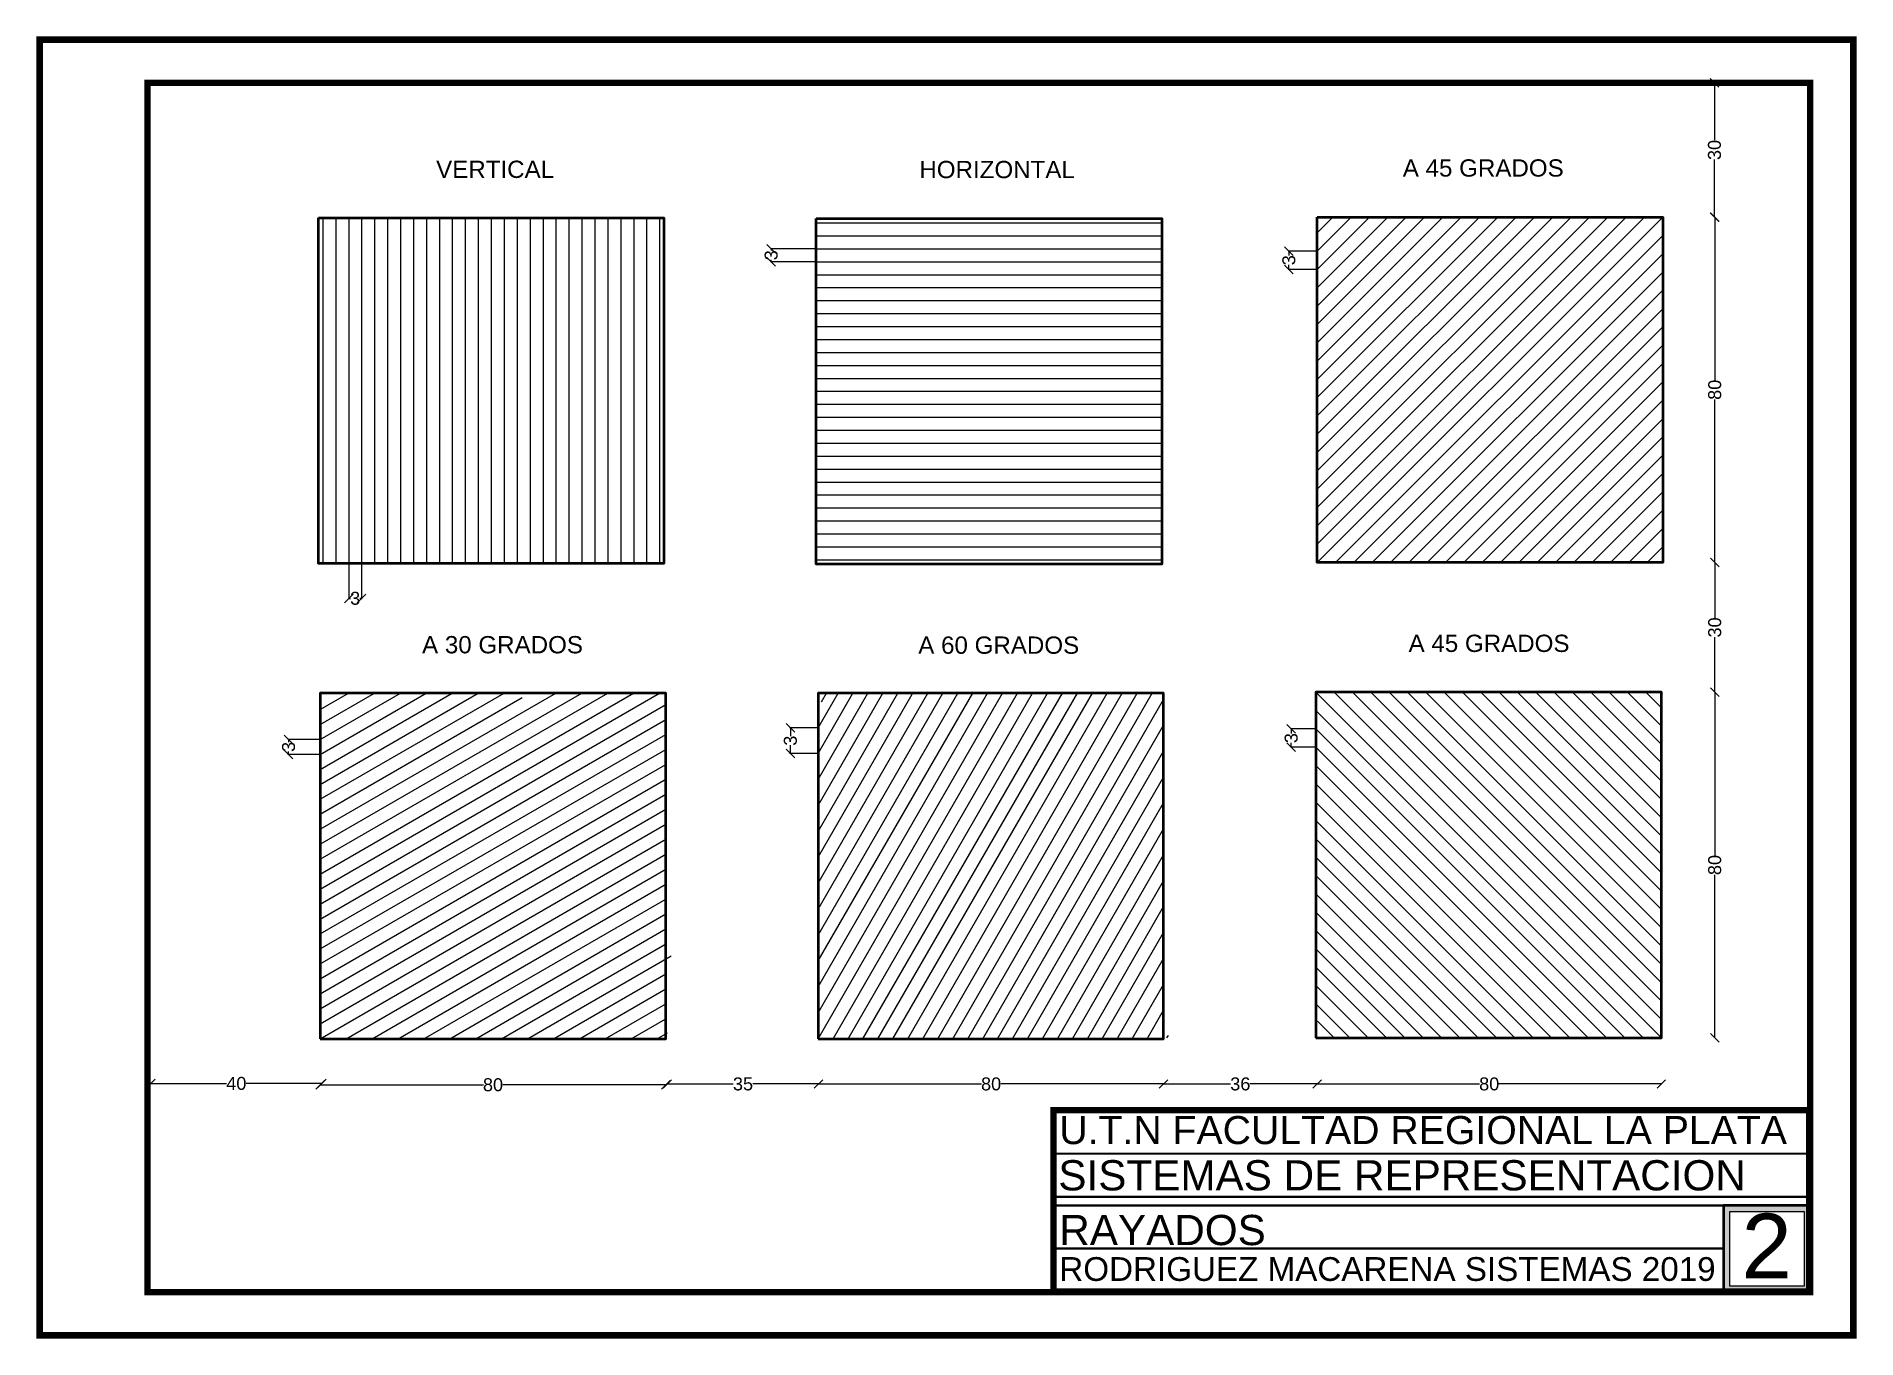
# Model space of a CAD drawing. Header units: inches. Extents: x 25 to 446, y 25 to 326.
import ezdxf

# ---------------------------------------------------------------- set-up
doc = ezdxf.new("R2010")
doc.units = ezdxf.units.IN
doc.header["$MEASUREMENT"] = 0
for name, color, linetype, lineweight in [('Cota', 100, 'Continuous', 18), ('cuadrados', 50, 'Continuous', 50), ('Marcos y rotulo', 130, 'Continuous', 53), ('Rayados', 211, 'Continuous', 25)]:
    doc.layers.add(name, color=color, linetype=linetype, lineweight=lineweight)
doc.styles.get("Standard").update_dxf_attribs({"font": 'arial.ttf'})
doc.dimstyles.get("Standard").update_dxf_attribs({"dimtxt": 3, "dimasz": 2, "dimexe": 0.18, "dimexo": 0.0625, "dimgap": 0.09, "dimtad": 0, "dimdec": 0, "dimzin": 0, "dimdsep": 46, "dimtxsty": 'Standard', "dimblk": 'OBLIQUE', "dimcen": 0.09, "dimadec": 0, "dimazin": 0, "dimtfac": 1, "dimtdec": 0, "dimtofl": 0, "dimtmove": 0, "dimatfit": 3, "dimfxl": 1, "dimtolj": 1, "dimtzin": 0, "dimarcsym": 1})

# ---------------------------------------------------------------- blocks, each defined once
blk = doc.blocks.new('_Oblique')
at = {"color": 0, "linetype": 'ByBlock', "lineweight": -2}
blk.add_line((-0.5, -0.5), (0.5, 0.5), dxfattribs=at)
blk = doc.blocks.new('*D5')
at = {"layer": 'Cota', "color": 0, "lineweight": -2, "transparency": 16777216}
for p, q in [((97.09, 204.2), (97.09, 196)), ((100.09, 204.2), (100.09, 196)), ((97.09, 196.18), (97.52, 196.18)), ((100.09, 196.18), (99.66, 196.18))]:
    blk.add_line(p, q, dxfattribs=at)
at = {"layer": 'Defpoints', "color": 0, "transparency": 16777216}
for p in [(97.09, 204.26), (100.09, 204.26), (100.09, 196.18)]:
    blk.add_point(p, dxfattribs=at)
at = {"layer": 'Cota', "color": 0, "lineweight": -2, "transparency": 16777216, "xscale": 2, "yscale": 2, "zscale": 2, "rotation": 180}
blk.add_blockref('_Oblique', (97.09, 196.18), dxfattribs=at)
at = {"layer": 'Cota', "color": 0, "lineweight": -2, "transparency": 16777216, "xscale": 2, "yscale": 2, "zscale": 2}
blk.add_blockref('_Oblique', (100.09, 196.18), dxfattribs=at)
at = {"layer": 'Cota', "color": 0, "transparency": 16777216, "insert": (98.59, 196.18), "char_height": 3, "attachment_point": 5}
blk.add_mtext('\\A1;3', dxfattribs=at)
blk = doc.blocks.new('*D6')
at = {"layer": 'Cota', "color": 0, "lineweight": -2, "transparency": 16777216}
for p, q in [((205.29, 277.12), (194.75, 277.12)), ((205.29, 274.12), (194.75, 274.12)), ((194.93, 277.12), (194.93, 276.69)), ((194.93, 274.12), (194.93, 274.55))]:
    blk.add_line(p, q, dxfattribs=at)
at = {"layer": 'Defpoints', "color": 0, "transparency": 16777216}
for p in [(194.93, 274.12), (205.36, 277.12), (205.36, 274.12)]:
    blk.add_point(p, dxfattribs=at)
at = {"layer": 'Cota', "color": 0, "lineweight": -2, "transparency": 16777216, "xscale": 2, "yscale": 2, "zscale": 2}
for p, rotation in [((194.93, 277.12), 90), ((194.93, 274.12), 270)]:
    blk.add_blockref('_Oblique', p, dxfattribs=dict(at, rotation=rotation))
at = {"layer": 'Cota', "color": 0, "transparency": 16777216, "insert": (194.93, 275.62), "char_height": 3, "attachment_point": 5, "rotation": 90}
blk.add_mtext('\\A1;3', dxfattribs=at)
blk = doc.blocks.new('*D7')
at = {"layer": 'Cota', "color": 0, "lineweight": -2, "transparency": 16777216}
for p, q in [((321.33, 276.59), (314.63, 276.59)), ((314.81, 276.59), (314.81, 275.54)), ((321.33, 272.35), (314.63, 272.35)), ((314.81, 272.35), (314.81, 273.4))]:
    blk.add_line(p, q, dxfattribs=at)
at = {"layer": 'Defpoints', "color": 0, "transparency": 16777216}
for p in [(321.39, 276.59), (314.81, 272.35), (321.39, 272.35)]:
    blk.add_point(p, dxfattribs=at)
at = {"layer": 'Cota', "color": 0, "lineweight": -2, "transparency": 16777216, "xscale": 2, "yscale": 2, "zscale": 2}
for p, rotation in [((314.81, 276.59), 90), ((314.81, 272.35), 270)]:
    blk.add_blockref('_Oblique', p, dxfattribs=dict(at, rotation=rotation))
at = {"layer": 'Cota', "color": 0, "transparency": 16777216, "insert": (314.81, 274.47), "char_height": 3, "attachment_point": 5, "rotation": 90}
blk.add_mtext('\\A1;3', dxfattribs=at)
blk = doc.blocks.new('*D8')
at = {"layer": 'Cota', "color": 0, "lineweight": -2, "transparency": 16777216}
for p, q in [((90.45, 163.51), (82.99, 163.51)), ((83.17, 163.51), (83.17, 162.85)), ((83.17, 160.05), (83.17, 160.71)), ((90.45, 160.05), (82.99, 160.05))]:
    blk.add_line(p, q, dxfattribs=at)
at = {"layer": 'Defpoints', "color": 0, "transparency": 16777216}
for p in [(90.51, 163.51), (83.17, 160.05), (90.51, 160.05)]:
    blk.add_point(p, dxfattribs=at)
at = {"layer": 'Cota', "color": 0, "lineweight": -2, "transparency": 16777216, "xscale": 2, "yscale": 2, "zscale": 2}
for p, rotation in [((83.17, 163.51), 90), ((83.17, 160.05), 270)]:
    blk.add_blockref('_Oblique', p, dxfattribs=dict(at, rotation=rotation))
at = {"layer": 'Cota', "color": 0, "transparency": 16777216, "insert": (83.17, 161.78), "char_height": 3, "attachment_point": 5, "rotation": 90}
blk.add_mtext('\\A1;3', dxfattribs=at)
blk = doc.blocks.new('*D9')
at = {"layer": 'Cota', "color": 0, "lineweight": -2, "transparency": 16777216}
for p, q in [((205.73, 166.23), (199.2, 166.23)), ((199.38, 166.23), (199.38, 164.3)), ((205.73, 160.23), (199.2, 160.23)), ((199.38, 160.23), (199.38, 162.16))]:
    blk.add_line(p, q, dxfattribs=at)
at = {"layer": 'Defpoints', "color": 0, "transparency": 16777216}
for p in [(199.38, 166.23), (205.79, 166.23), (205.79, 160.23)]:
    blk.add_point(p, dxfattribs=at)
at = {"layer": 'Cota', "color": 0, "lineweight": -2, "transparency": 16777216, "xscale": 2, "yscale": 2, "zscale": 2}
for p, rotation in [((199.38, 166.23), 90), ((199.38, 160.23), 270)]:
    blk.add_blockref('_Oblique', p, dxfattribs=dict(at, rotation=rotation))
at = {"layer": 'Cota', "color": 0, "transparency": 16777216, "insert": (199.38, 163.23), "char_height": 3, "attachment_point": 5, "rotation": 90}
blk.add_mtext('\\A1;3', dxfattribs=at)
blk = doc.blocks.new('*D10')
at = {"layer": 'Cota', "color": 0, "lineweight": -2, "transparency": 16777216}
for p, q in [((321, 165.95), (315.17, 165.95)), ((315.35, 165.95), (315.35, 164.9)), ((321, 161.71), (315.17, 161.71)), ((315.35, 161.71), (315.35, 162.76))]:
    blk.add_line(p, q, dxfattribs=at)
at = {"layer": 'Defpoints', "color": 0, "transparency": 16777216}
for p in [(321.06, 165.95), (315.35, 161.71), (321.06, 161.71)]:
    blk.add_point(p, dxfattribs=at)
at = {"layer": 'Cota', "color": 0, "lineweight": -2, "transparency": 16777216, "xscale": 2, "yscale": 2, "zscale": 2}
for p, rotation in [((315.35, 165.95), 90), ((315.35, 161.71), 270)]:
    blk.add_blockref('_Oblique', p, dxfattribs=dict(at, rotation=rotation))
at = {"layer": 'Cota', "color": 0, "transparency": 16777216, "insert": (315.35, 163.83), "char_height": 3, "attachment_point": 5, "rotation": 90}
blk.add_mtext('\\A1;3', dxfattribs=at)
blk = doc.blocks.new('*D11')
at = {"layer": 'Cota', "color": 0, "lineweight": -2, "transparency": 16777216}
for p, q in [((90.51, 83.55), (128.27, 83.55)), ((170.51, 83.55), (132.75, 83.55))]:
    blk.add_line(p, q, dxfattribs=at)
at = {"layer": 'Defpoints', "color": 0, "transparency": 16777216}
for p in [(90.51, 94.23), (170.51, 94.23), (170.51, 83.55)]:
    blk.add_point(p, dxfattribs=at)
at = {"layer": 'Cota', "color": 0, "lineweight": -2, "transparency": 16777216, "xscale": 2, "yscale": 2, "zscale": 2, "rotation": 180}
blk.add_blockref('_Oblique', (90.51, 83.55), dxfattribs=at)
at = {"layer": 'Cota', "color": 0, "lineweight": -2, "transparency": 16777216, "xscale": 2, "yscale": 2, "zscale": 2}
blk.add_blockref('_Oblique', (170.51, 83.55), dxfattribs=at)
at = {"layer": 'Cota', "color": 0, "transparency": 16777216, "insert": (130.51, 83.55), "char_height": 3, "attachment_point": 5}
blk.add_mtext('\\A1;80', dxfattribs=at)
blk = doc.blocks.new('*D12')
at = {"layer": 'Cota', "color": 0, "lineweight": -2, "transparency": 16777216}
for p, q in [((51.26, 83.8), (51.26, 84.04)), ((51.26, 83.86), (68.78, 83.86)), ((90.88, 83.86), (73.36, 83.86)), ((90.88, 83.8), (90.88, 84.04))]:
    blk.add_line(p, q, dxfattribs=at)
at = {"layer": 'Defpoints', "color": 0, "transparency": 16777216}
for p in [(51.26, 83.86), (51.26, 83.74), (90.88, 83.74)]:
    blk.add_point(p, dxfattribs=at)
at = {"layer": 'Cota', "color": 0, "lineweight": -2, "transparency": 16777216, "xscale": 2, "yscale": 2, "zscale": 2, "rotation": 180}
blk.add_blockref('_Oblique', (51.26, 83.86), dxfattribs=at)
at = {"layer": 'Cota', "color": 0, "lineweight": -2, "transparency": 16777216, "xscale": 2, "yscale": 2, "zscale": 2}
blk.add_blockref('_Oblique', (90.88, 83.86), dxfattribs=at)
at = {"layer": 'Cota', "color": 0, "transparency": 16777216, "insert": (71.07, 83.86), "char_height": 3, "attachment_point": 5}
blk.add_mtext('\\A1;40', dxfattribs=at)
blk = doc.blocks.new('*D15')
at = {"layer": 'Cota', "color": 0, "lineweight": -2, "transparency": 16777216}
for p, q in [((170.88, 83.62), (170.88, 83.92)), ((170.88, 83.74), (186.15, 83.74)), ((205.91, 83.74), (190.64, 83.74)), ((205.91, 83.62), (205.91, 83.92))]:
    blk.add_line(p, q, dxfattribs=at)
at = {"layer": 'Defpoints', "color": 0, "transparency": 16777216}
for p in [(170.88, 83.56), (205.91, 83.74), (205.91, 83.56)]:
    blk.add_point(p, dxfattribs=at)
at = {"layer": 'Cota', "color": 0, "lineweight": -2, "transparency": 16777216, "xscale": 2, "yscale": 2, "zscale": 2, "rotation": 180}
blk.add_blockref('_Oblique', (170.88, 83.74), dxfattribs=at)
at = {"layer": 'Cota', "color": 0, "lineweight": -2, "transparency": 16777216, "xscale": 2, "yscale": 2, "zscale": 2}
blk.add_blockref('_Oblique', (205.91, 83.74), dxfattribs=at)
at = {"layer": 'Cota', "color": 0, "transparency": 16777216, "insert": (188.4, 83.74), "char_height": 3, "attachment_point": 5}
blk.add_mtext('\\A1;35', dxfattribs=at)
blk = doc.blocks.new('*D16')
at = {"layer": 'Cota', "color": 0, "lineweight": -2, "transparency": 16777216}
for p, q in [((205.91, 83.74), (243.62, 83.74)), ((285.79, 83.74), (248.09, 83.74))]:
    blk.add_line(p, q, dxfattribs=at)
at = {"layer": 'Defpoints', "color": 0, "transparency": 16777216}
for p in [(285.79, 94.23), (205.91, 83.56), (285.79, 83.74)]:
    blk.add_point(p, dxfattribs=at)
at = {"layer": 'Cota', "color": 0, "lineweight": -2, "transparency": 16777216, "xscale": 2, "yscale": 2, "zscale": 2, "rotation": 180}
blk.add_blockref('_Oblique', (205.91, 83.74), dxfattribs=at)
at = {"layer": 'Cota', "color": 0, "lineweight": -2, "transparency": 16777216, "xscale": 2, "yscale": 2, "zscale": 2}
blk.add_blockref('_Oblique', (285.79, 83.74), dxfattribs=at)
at = {"layer": 'Cota', "color": 0, "transparency": 16777216, "insert": (245.85, 83.74), "char_height": 3, "attachment_point": 5}
blk.add_mtext('\\A1;80', dxfattribs=at)
blk = doc.blocks.new('*D17')
at = {"layer": 'Cota', "color": 0, "lineweight": -2, "transparency": 16777216}
for p, q in [((285.79, 83.74), (301.32, 83.74)), ((321.33, 83.74), (305.8, 83.74))]:
    blk.add_line(p, q, dxfattribs=at)
at = {"layer": 'Defpoints', "color": 0, "transparency": 16777216}
for p in [(285.79, 94.23), (321.33, 91.31), (321.33, 83.74)]:
    blk.add_point(p, dxfattribs=at)
at = {"layer": 'Cota', "color": 0, "lineweight": -2, "transparency": 16777216, "xscale": 2, "yscale": 2, "zscale": 2, "rotation": 180}
blk.add_blockref('_Oblique', (285.79, 83.74), dxfattribs=at)
at = {"layer": 'Cota', "color": 0, "lineweight": -2, "transparency": 16777216, "xscale": 2, "yscale": 2, "zscale": 2}
blk.add_blockref('_Oblique', (321.33, 83.74), dxfattribs=at)
at = {"layer": 'Cota', "color": 0, "transparency": 16777216, "insert": (303.56, 83.74), "char_height": 3, "attachment_point": 5}
blk.add_mtext('\\A1;36', dxfattribs=at)
blk = doc.blocks.new('*D18')
at = {"layer": 'Cota', "color": 0, "lineweight": -2, "transparency": 16777216}
for p, q in [((321.33, 83.74), (358.96, 83.74)), ((401.06, 83.74), (363.43, 83.74))]:
    blk.add_line(p, q, dxfattribs=at)
at = {"layer": 'Defpoints', "color": 0, "transparency": 16777216}
for p in [(401.06, 94.44), (321.33, 91.31), (401.06, 83.74)]:
    blk.add_point(p, dxfattribs=at)
at = {"layer": 'Cota', "color": 0, "lineweight": -2, "transparency": 16777216, "xscale": 2, "yscale": 2, "zscale": 2, "rotation": 180}
blk.add_blockref('_Oblique', (321.33, 83.74), dxfattribs=at)
at = {"layer": 'Cota', "color": 0, "lineweight": -2, "transparency": 16777216, "xscale": 2, "yscale": 2, "zscale": 2}
blk.add_blockref('_Oblique', (401.06, 83.74), dxfattribs=at)
at = {"layer": 'Cota', "color": 0, "transparency": 16777216, "insert": (361.2, 83.74), "char_height": 3, "attachment_point": 5}
blk.add_mtext('\\A1;80', dxfattribs=at)
blk = doc.blocks.new('*D19')
at = {"layer": 'Cota', "color": 0, "lineweight": -2, "transparency": 16777216}
for p, q in [((413.43, 174.44), (413.43, 136.67)), ((413.43, 94.44), (413.43, 132.2))]:
    blk.add_line(p, q, dxfattribs=at)
at = {"layer": 'Defpoints', "color": 0, "transparency": 16777216}
for p in [(401.06, 174.44), (413.43, 174.44), (401.06, 94.44)]:
    blk.add_point(p, dxfattribs=at)
at = {"layer": 'Cota', "color": 0, "lineweight": -2, "transparency": 16777216, "xscale": 2, "yscale": 2, "zscale": 2}
for p, rotation in [((413.43, 174.44), 90), ((413.43, 94.44), 270)]:
    blk.add_blockref('_Oblique', p, dxfattribs=dict(at, rotation=rotation))
at = {"layer": 'Cota', "color": 0, "transparency": 16777216, "insert": (413.43, 134.44), "char_height": 3, "attachment_point": 5, "rotation": 90}
blk.add_mtext('\\A1;80', dxfattribs=at)
blk = doc.blocks.new('*D20')
at = {"layer": 'Cota', "color": 0, "lineweight": -2, "transparency": 16777216}
for p, q in [((413.43, 204.47), (413.43, 191.68)), ((413.43, 174.44), (413.43, 187.22))]:
    blk.add_line(p, q, dxfattribs=at)
at = {"layer": 'Defpoints', "color": 0, "transparency": 16777216}
for p in [(401.39, 204.47), (413.43, 204.47), (401.06, 174.44)]:
    blk.add_point(p, dxfattribs=at)
at = {"layer": 'Cota', "color": 0, "lineweight": -2, "transparency": 16777216, "xscale": 2, "yscale": 2, "zscale": 2}
for p, rotation in [((413.43, 204.47), 90), ((413.43, 174.44), 270)]:
    blk.add_blockref('_Oblique', p, dxfattribs=dict(at, rotation=rotation))
at = {"layer": 'Cota', "color": 0, "transparency": 16777216, "insert": (413.43, 189.45), "char_height": 3, "attachment_point": 5, "rotation": 90}
blk.add_mtext('\\A1;30', dxfattribs=at)
blk = doc.blocks.new('*D21')
at = {"layer": 'Cota', "color": 0, "lineweight": -2, "transparency": 16777216}
for p, q in [((413.43, 284.47), (413.43, 246.7)), ((413.43, 204.47), (413.43, 242.23))]:
    blk.add_line(p, q, dxfattribs=at)
at = {"layer": 'Defpoints', "color": 0, "transparency": 16777216}
for p in [(401.39, 284.47), (413.43, 284.47), (401.39, 204.47)]:
    blk.add_point(p, dxfattribs=at)
at = {"layer": 'Cota', "color": 0, "lineweight": -2, "transparency": 16777216, "xscale": 2, "yscale": 2, "zscale": 2}
for p, rotation in [((413.43, 284.47), 90), ((413.43, 204.47), 270)]:
    blk.add_blockref('_Oblique', p, dxfattribs=dict(at, rotation=rotation))
at = {"layer": 'Cota', "color": 0, "transparency": 16777216, "insert": (413.43, 244.47), "char_height": 3, "attachment_point": 5, "rotation": 90}
blk.add_mtext('\\A1;80', dxfattribs=at)
blk = doc.blocks.new('*D23')
at = {"layer": 'Cota', "color": 0, "lineweight": -2, "transparency": 16777216}
for p, q in [((413.37, 315.54), (413.37, 302.24)), ((413.37, 284.47), (413.37, 297.77))]:
    blk.add_line(p, q, dxfattribs=at)
at = {"layer": 'Defpoints', "color": 0, "transparency": 16777216}
for p in [(413.37, 315.54), (435.52, 315.54), (413.43, 284.47)]:
    blk.add_point(p, dxfattribs=at)
at = {"layer": 'Cota', "color": 0, "lineweight": -2, "transparency": 16777216, "xscale": 2, "yscale": 2, "zscale": 2}
for p, rotation in [((413.37, 315.54), 90), ((413.37, 284.47), 270)]:
    blk.add_blockref('_Oblique', p, dxfattribs=dict(at, rotation=rotation))
at = {"layer": 'Cota', "color": 0, "transparency": 16777216, "insert": (413.37, 300), "char_height": 3, "attachment_point": 5, "rotation": 90}
blk.add_mtext('\\A1;30', dxfattribs=at)

msp = doc.modelspace()

# ---------------------------------------------------------------- hatches: boundary and pattern name
at = {"ltscale": 0.8}
h = msp.add_hatch(color=4, dxfattribs=at)
h.dxf.hatch_style = 1
h.paths.add_polyline_path([(415.49, 35.66), (435.31, 35.66), (435.31, 55.62), (415.49, 55.62)])
h.paths.add_polyline_path([(416.91, 54.2), (434.11, 54.2), (434.11, 36.96), (416.91, 36.96)], flags=16)

# ---------------------------------------------------------------- linework, layer by layer
at = {"color": 4, "ltscale": 0.8}
msp.add_lwpolyline([(416.91, 54.2), (434.11, 54.2), (434.11, 36.96), (416.91, 36.96)], close=True, dxfattribs=at)
at = {"layer": 'cuadrados'}
for points in [[(90.09, 284.26), (170.09, 284.26), (170.09, 204.26), (90.09, 204.26), (90.09, 284.26)], [(205.36, 284.12), (285.36, 284.12), (285.36, 204.12), (205.36, 204.12), (205.36, 284.12)], [(321.39, 284.47), (401.39, 284.47), (401.39, 204.47), (321.39, 204.47), (321.39, 284.47)], [(90.51, 94.23), (170.51, 94.23), (170.51, 174.23), (90.51, 174.23), (90.51, 94.23)], [(205.79, 94.23), (285.79, 94.23), (285.79, 174.23), (205.79, 174.23), (205.79, 94.23)], [(321.06, 94.44), (401.06, 94.44), (401.06, 174.44), (321.06, 174.44), (321.06, 94.44)]]:
    msp.add_lwpolyline(points, dxfattribs=at)
at = {"layer": 'Marcos y rotulo'}
for p, q in [((260.31, 77.66), (260.31, 67.66)), ((260.31, 77.66), (260.31, 67.66)), ((435.31, 77.66), (435.37, 67.66)), ((435.31, 77.66), (435.31, 60.89)), ((260.31, 67.66), (260.31, 67.66)), ((260.31, 67.66), (260.31, 61)), ((260.31, 67.66), (260.31, 57.66)), ((435.37, 67.66), (435.37, 67.66)), ((260.31, 57.66), (435.31, 57.65)), ((260.31, 57.66), (260.31, 57.66)), ((260.31, 57.66), (260.31, 55.66)), ((260.31, 57.66), (260.31, 55.66)), ((260.31, 55.66), (260.31, 35.66)), ((260.31, 55.66), (435.31, 55.64)), ((260.31, 55.66), (260.31, 49.06)), ((260.29, 45.66), (415.49, 45.7))]:
    msp.add_line(p, q, dxfattribs=at)
at = {"layer": 'Marcos y rotulo', "lineweight": 40}
msp.add_line((260.31, 67.66), (435.37, 67.66), dxfattribs=at)
at = {"layer": 'Marcos y rotulo', "const_width": 1.5}
for points in [[(25.52, 25.54), (445.52, 25.54), (445.52, 325.54), (25.52, 325.54)], [(435.52, 315.54), (50.52, 315.54), (50.52, 35.54), (435.52, 35.54)], [(260.31, 35.66), (435.31, 35.66), (435.31, 77.66), (260.31, 77.66)]]:
    msp.add_lwpolyline(points, close=True, dxfattribs=at)
at = {"layer": 'Marcos y rotulo', "color": 4}
msp.add_lwpolyline([(415.49, 35.62), (435.49, 35.62), (435.49, 55.62), (415.49, 55.62)], close=True, dxfattribs=at)
at = {"layer": 'Rayados'}
msp.add_line((410.7, 55.54), (410.7, 55.54), dxfattribs=at)
msp.add_line((410.7, 55.54), (410.7, 55.54), dxfattribs=at)
msp.add_line((410.7, 55.54), (410.7, 55.54), dxfattribs=at)
for points in [[(91.09, 284.26), (91.09, 204.26)], [(94.09, 284.26), (94.09, 204.26)], [(97.09, 284.26), (97.09, 204.26)], [(100.09, 284.26), (100.09, 204.26)], [(103.09, 284.26), (103.09, 204.26)], [(106.09, 284.26), (106.09, 204.26)], [(109.09, 284.26), (109.09, 204.26)], [(112.09, 284.26), (112.09, 204.26)], [(115.09, 284.26), (115.09, 204.26)], [(118.09, 284.26), (118.09, 204.26)], [(121.09, 284.26), (121.09, 204.26)], [(124.09, 284.26), (124.09, 204.26)], [(127.09, 284.26), (127.09, 204.26)], [(130.09, 284.26), (130.09, 204.26)], [(133.09, 284.26), (133.09, 204.26)], [(136.09, 284.26), (136.09, 204.26)], [(139.09, 284.26), (139.09, 204.26)], [(142.09, 284.26), (142.09, 204.26)], [(145.09, 284.26), (145.09, 204.26)], [(148.09, 284.26), (148.09, 204.26)], [(151.09, 284.26), (151.09, 204.26)], [(154.09, 284.26), (154.09, 204.26)], [(157.09, 284.26), (157.09, 204.26)], [(160.09, 284.26), (160.09, 204.26)], [(163.09, 284.26), (163.09, 204.26)], [(166.09, 284.26), (166.09, 204.26)], [(169.09, 284.26), (169.09, 204.26)], [(205.36, 283.12), (285.36, 283.12)], [(321.39, 204.47), (401.39, 284.47)], [(321.39, 208.71), (397.15, 284.47)], [(321.39, 212.95), (392.9, 284.47)], [(321.39, 217.19), (388.66, 284.47)], [(321.39, 221.44), (384.42, 284.47)], [(321.39, 225.68), (380.18, 284.47)], [(321.39, 229.92), (375.93, 284.47)], [(321.39, 234.16), (371.69, 284.47)], [(321.39, 238.41), (367.45, 284.47)], [(321.39, 242.65), (363.21, 284.47)], [(321.39, 246.89), (358.96, 284.47)], [(321.39, 255.38), (350.48, 284.47)], [(321.39, 259.62), (346.23, 284.47)], [(321.39, 263.86), (341.99, 284.47)], [(321.39, 268.11), (337.75, 284.47)], [(321.39, 272.35), (333.51, 284.47)], [(321.39, 276.59), (329.26, 284.47)], [(321.39, 280.83), (325.02, 284.47)], [(321.39, 251.13), (354.62, 284.37)], [(205.36, 280.12), (285.36, 280.12)], [(325.63, 204.47), (401.39, 280.22)], [(205.36, 277.12), (285.36, 277.12)], [(205.36, 277.12), (285.36, 277.12)], [(205.36, 277.12), (285.36, 277.12)], [(205.36, 277.12), (285.36, 277.12)], [(205.36, 277.12), (285.36, 277.12)], [(205.36, 277.12), (285.36, 277.12)], [(205.36, 274.12), (285.36, 274.12)], [(329.87, 204.47), (401.39, 275.98)], [(205.36, 271.12), (285.36, 271.12)], [(334.12, 204.47), (401.39, 271.74)], [(205.36, 268.12), (285.36, 268.12)], [(338.36, 204.47), (401.39, 267.5)], [(205.36, 265.12), (285.36, 265.12)], [(205.36, 262.12), (285.36, 262.12)], [(342.6, 204.47), (401.39, 263.25)], [(205.36, 259.12), (285.36, 259.12)], [(346.84, 204.47), (401.39, 259.01)], [(205.36, 256.12), (285.36, 256.12)], [(205.36, 253.12), (285.36, 253.12)], [(351.09, 204.47), (401.39, 254.77)], [(205.36, 250.12), (285.36, 250.12)], [(355.33, 204.47), (401.39, 250.52)], [(205.36, 247.12), (285.36, 247.12)], [(359.57, 204.47), (401.39, 246.28)], [(205.36, 244.12), (285.36, 244.12)], [(205.36, 241.12), (285.36, 241.12)], [(363.82, 204.47), (401.39, 242.04)], [(205.36, 238.12), (285.36, 238.12)], [(368.06, 204.47), (401.29, 237.7)], [(205.36, 235.12), (285.36, 235.12)], [(205.36, 232.12), (285.36, 232.12)], [(372.3, 204.47), (401.39, 233.55)], [(205.36, 229.12), (285.36, 229.12)], [(376.54, 204.47), (401.39, 229.31)], [(205.36, 226.12), (285.36, 226.12)], [(380.79, 204.47), (401.39, 225.07)], [(205.36, 223.12), (285.36, 223.12)], [(205.36, 220.12), (285.36, 220.12)], [(385.03, 204.47), (401.39, 220.83)], [(205.36, 217.12), (285.36, 217.12)], [(389.27, 204.47), (401.39, 216.58)], [(205.36, 214.12), (285.36, 214.12)], [(205.36, 211.12), (285.36, 211.12)], [(393.51, 204.47), (401.39, 212.34)], [(205.36, 208.12), (285.36, 208.12)], [(397.76, 204.47), (401.39, 208.1)], [(205.36, 205.12), (285.36, 205.12)], [(90.51, 128.87), (169.07, 174.23)], [(90.51, 132.34), (163.07, 174.23)], [(90.51, 135.8), (157.07, 174.23)], [(90.51, 139.26), (151.07, 174.23)], [(90.51, 142.73), (145.07, 174.23)], [(90.51, 149.66), (133.07, 174.23)], [(90.51, 153.12), (127.07, 174.23)], [(90.51, 156.59), (121.07, 174.23)], [(90.51, 160.05), (115.07, 174.23)], [(90.51, 163.51), (109.07, 174.23)], [(90.51, 166.98), (103.07, 174.23)], [(90.51, 170.44), (97.07, 174.23)], [(90.51, 146.19), (137.29, 173.2)], [(205.79, 94.23), (251.98, 174.23)], [(205.79, 100.23), (248.52, 174.23)], [(205.79, 106.23), (245.05, 174.23)], [(205.79, 112.23), (241.59, 174.23)], [(205.79, 118.23), (238.12, 174.23)], [(205.79, 124.23), (234.66, 174.23)], [(205.79, 130.23), (231.19, 174.23)], [(205.79, 142.23), (224.27, 174.23)], [(205.79, 148.23), (220.8, 174.23)], [(205.79, 154.23), (217.34, 174.23)], [(205.79, 160.23), (213.87, 174.23)], [(205.79, 166.23), (210.41, 174.23)], [(205.79, 136.23), (227.6, 174.01)], [(206.54, 172.23), (207.7, 174.23)], [(209.26, 94.23), (255.44, 174.23)], [(209.26, 94.23), (255.44, 174.23)], [(209.26, 94.23), (255.44, 174.23)], [(212.72, 94.23), (258.91, 174.23)], [(216.18, 94.23), (262.37, 174.23)], [(219.65, 94.23), (265.84, 174.23)], [(223.11, 94.23), (269.3, 174.23)], [(226.58, 94.23), (272.76, 174.23)], [(230.04, 94.23), (276.23, 174.23)], [(233.5, 94.23), (279.69, 174.23)], [(236.97, 94.23), (283.16, 174.23)], [(401.06, 94.44), (321.06, 174.44)], [(401.06, 98.68), (325.3, 174.44)], [(401.06, 102.92), (329.55, 174.44)], [(401.06, 107.17), (333.79, 174.44)], [(401.06, 111.41), (338.03, 174.44)], [(401.06, 115.65), (342.27, 174.44)], [(401.06, 119.89), (346.52, 174.44)], [(401.06, 124.14), (350.76, 174.44)], [(401.06, 128.38), (355, 174.44)], [(401.06, 132.62), (359.24, 174.44)], [(401.06, 136.86), (363.49, 174.44)], [(401.06, 141.11), (367.73, 174.44)], [(401.06, 145.35), (371.97, 174.44)], [(401.06, 149.59), (376.22, 174.44)], [(401.06, 153.84), (380.46, 174.44)], [(401.06, 158.08), (384.7, 174.44)], [(401.06, 162.32), (388.94, 174.44)], [(401.06, 166.56), (393.19, 174.44)], [(401.06, 170.81), (397.43, 174.44)], [(90.51, 125.41), (170.51, 171.6)], [(240.43, 94.23), (285.79, 172.8)], [(396.82, 94.44), (321.06, 170.2)], [(90.51, 121.94), (170.51, 168.13)], [(90.51, 118.48), (170.51, 164.67)], [(243.9, 94.23), (285.79, 166.8)], [(392.58, 94.44), (321.06, 165.95)], [(90.51, 115.02), (170.51, 161.2)], [(247.36, 94.23), (285.79, 160.8)], [(388.33, 94.44), (321.06, 161.71)], [(90.51, 111.55), (170.51, 157.74)], [(384.09, 94.44), (321.06, 157.47)], [(90.51, 108.09), (170.51, 154.28)], [(250.82, 94.23), (285.79, 154.8)], [(379.85, 94.44), (321.06, 153.23)], [(90.51, 104.62), (170.51, 150.81)], [(254.29, 94.23), (285.79, 148.8)], [(375.61, 94.44), (321.06, 148.98)], [(90.51, 101.16), (170.51, 147.35)], [(90.51, 97.7), (170.51, 143.88)], [(371.36, 94.44), (321.06, 144.74)], [(90.51, 94.23), (170.51, 140.42)], [(257.75, 94.23), (285.79, 142.8)], [(367.12, 94.44), (321.06, 140.5)], [(96.51, 94.23), (170.51, 136.96)], [(261.22, 94.23), (285.79, 136.8)], [(362.88, 94.44), (321.06, 136.25)], [(102.51, 94.23), (170.51, 133.49)], [(264.68, 94.23), (285.79, 130.8)], [(358.63, 94.44), (321.06, 132.01)], [(108.51, 94.23), (170.51, 130.03)], [(114.51, 94.23), (170.51, 126.56)], [(354.39, 94.44), (321.06, 127.77)], [(120.51, 94.23), (170.51, 123.1)], [(268.15, 94.23), (285.79, 124.8)], [(350.15, 94.44), (321.06, 123.53)], [(126.51, 94.23), (170.51, 119.63)], [(271.61, 94.23), (285.79, 118.8)], [(345.91, 94.44), (321.06, 119.28)], [(132.51, 94.23), (170.29, 116.04)], [(341.66, 94.44), (321.06, 115.04)], [(138.51, 94.23), (171.79, 113.45)], [(275.07, 94.23), (285.79, 112.8)], [(337.42, 94.44), (321.06, 110.8)], [(144.51, 94.23), (170.51, 109.24)], [(150.51, 94.23), (170.51, 105.78)], [(278.54, 94.23), (285.79, 106.8)], [(333.18, 94.44), (321.06, 106.56)], [(156.51, 94.23), (170.51, 102.31)], [(328.94, 94.44), (321.06, 102.31)], [(162.51, 94.23), (170.51, 98.85)], [(282, 94.23), (285.79, 100.8)], [(325.06, 94.62), (321.43, 98.25)], [(168.88, 94.41), (170.88, 95.57)], [(286.58, 94.41), (286.91, 94.98)]]:
    msp.add_lwpolyline(points, dxfattribs=at)

# ---------------------------------------------------------------- texts
at = {"ltscale": 0.8, "attachment_point": 1}
for s, insert, char_height, width in [('\\pxqc;VERTICAL', (90.84, 297.52), 4, 80.3167), ('\\pxqc;HORIZONTAL', (205.67, 297.47), 4, 83.1521), ('\\pxqc;A 45 GRADOS', (319.82, 297.83), 4, 80), ('\\pxqc;A 30 GRADOS', (92.71, 187.45), 4, 80), ('\\pxqc;A 60 GRADOS', (207.62, 187.35), 4, 80), ('\\pxqc;A 45 GRADOS', (321.16, 187.77), 4, 80), ('U.T.N FACULTAD REGIONAL LA PLATA', (261.65, 76.32), 6.5, 202.243), ('SISTEMAS DE REPRESENTACION', (261.43, 66.1), 7, 185.9434), ('RAYADOS', (261.65, 53.43), 7, 155.1814), ('\\pxqc;2', (416.85, 53.71), 15, 17.2042), ('RODRIGUEZ MACARENA SISTEMAS 2019', (261.65, 43.65), 5.5, 153.8414)]:
    msp.add_mtext(s, dxfattribs=dict(at, insert=insert, char_height=char_height, width=width))

# ---------------------------------------------------------------- dimensions: what is measured, and where the dimension line sits
at = {"layer": 'Cota'}
dim = msp.add_linear_dim(base=(413.37, 315.54), p1=(413.43, 284.47), p2=(435.52, 315.54), angle=90, text='30', dimstyle='Standard', override={"dimse1": 1, "dimse2": 1}, dxfattribs=at)
dim.commit()
dim.dimension.update_dxf_attribs({"geometry": '*D23', "text_midpoint": (413.37, 300)})
for base, p1, p2, override, picture, middle in [((413.43, 284.47), (401.39, 204.47), (401.39, 284.47), {"dimse1": 1, "dimse2": 1, "dimtmove": 1}, '*D21', (413.43, 244.47)), ((413.43, 204.47), (401.06, 174.44), (401.39, 204.47), {"dimse1": 1, "dimse2": 1, "dimtmove": 1}, '*D20', (413.43, 189.45)), ((413.43, 174.44), (401.06, 94.44), (401.06, 174.44), {"dimse1": 1, "dimse2": 1}, '*D19', (413.43, 134.44))]:
    dim = msp.add_linear_dim(base=base, p1=p1, p2=p2, angle=90, dimstyle='Standard', override=override, dxfattribs=at)
    dim.commit()
    dim.dimension.update_dxf_attribs({"geometry": picture, "text_midpoint": middle})
for base, p1, p2, picture, middle in [((194.93, 274.12), (205.36, 277.12), (205.36, 274.12), '*D6', (194.93, 275.62)), ((83.17, 160.05), (90.51, 163.51), (90.51, 160.05), '*D8', (83.17, 161.78))]:
    dim = msp.add_linear_dim(base=base, p1=p1, p2=p2, angle=90, dimstyle='Standard', dxfattribs=at)
    dim.commit()
    dim.dimension.update_dxf_attribs({"geometry": picture, "text_midpoint": middle})
for base, p1, p2, picture, middle in [((314.81, 272.35), (321.39, 276.59), (321.39, 272.35), '*D7', (314.81, 274.47)), ((199.38, 166.23), (205.79, 160.23), (205.79, 166.23), '*D9', (199.38, 163.23)), ((315.35, 161.71), (321.06, 165.95), (321.06, 161.71), '*D10', (315.35, 163.83))]:
    dim = msp.add_linear_dim(base=base, p1=p1, p2=p2, angle=90, text='3', dimstyle='Standard', dxfattribs=at)
    dim.commit()
    dim.dimension.update_dxf_attribs({"geometry": picture, "text_midpoint": middle})
for base, p1, p2, picture, middle in [((100.09, 196.18), (97.09, 204.26), (100.09, 204.26), '*D5', (98.59, 196.18)), ((51.26, 83.86), (90.88, 83.74), (51.26, 83.74), '*D12', (71.07, 83.86)), ((205.91, 83.74), (170.88, 83.56), (205.91, 83.56), '*D15', (188.4, 83.74))]:
    dim = msp.add_linear_dim(base=base, p1=p1, p2=p2, dimstyle='Standard', dxfattribs=at)
    dim.commit()
    dim.dimension.update_dxf_attribs({"geometry": picture, "text_midpoint": middle})
for base, p1, p2, override, picture, middle in [((170.51, 83.55), (90.51, 94.23), (170.51, 94.23), {"dimse1": 1, "dimse2": 1}, '*D11', (130.51, 83.55)), ((285.79, 83.74), (205.91, 83.56), (285.79, 94.23), {"dimse1": 1, "dimse2": 1, "dimtmove": 1}, '*D16', (245.85, 83.74)), ((321.33, 83.74), (285.79, 94.23), (321.33, 91.31), {"dimse1": 1, "dimse2": 1, "dimtmove": 1}, '*D17', (303.56, 83.74)), ((401.06, 83.74), (321.33, 91.31), (401.06, 94.44), {"dimse1": 1, "dimse2": 1, "dimtmove": 1}, '*D18', (361.2, 83.74))]:
    dim = msp.add_linear_dim(base=base, p1=p1, p2=p2, dimstyle='Standard', override=override, dxfattribs=at)
    dim.commit()
    dim.dimension.update_dxf_attribs({"geometry": picture, "text_midpoint": middle})

doc.saveas('drawing.dxf')
